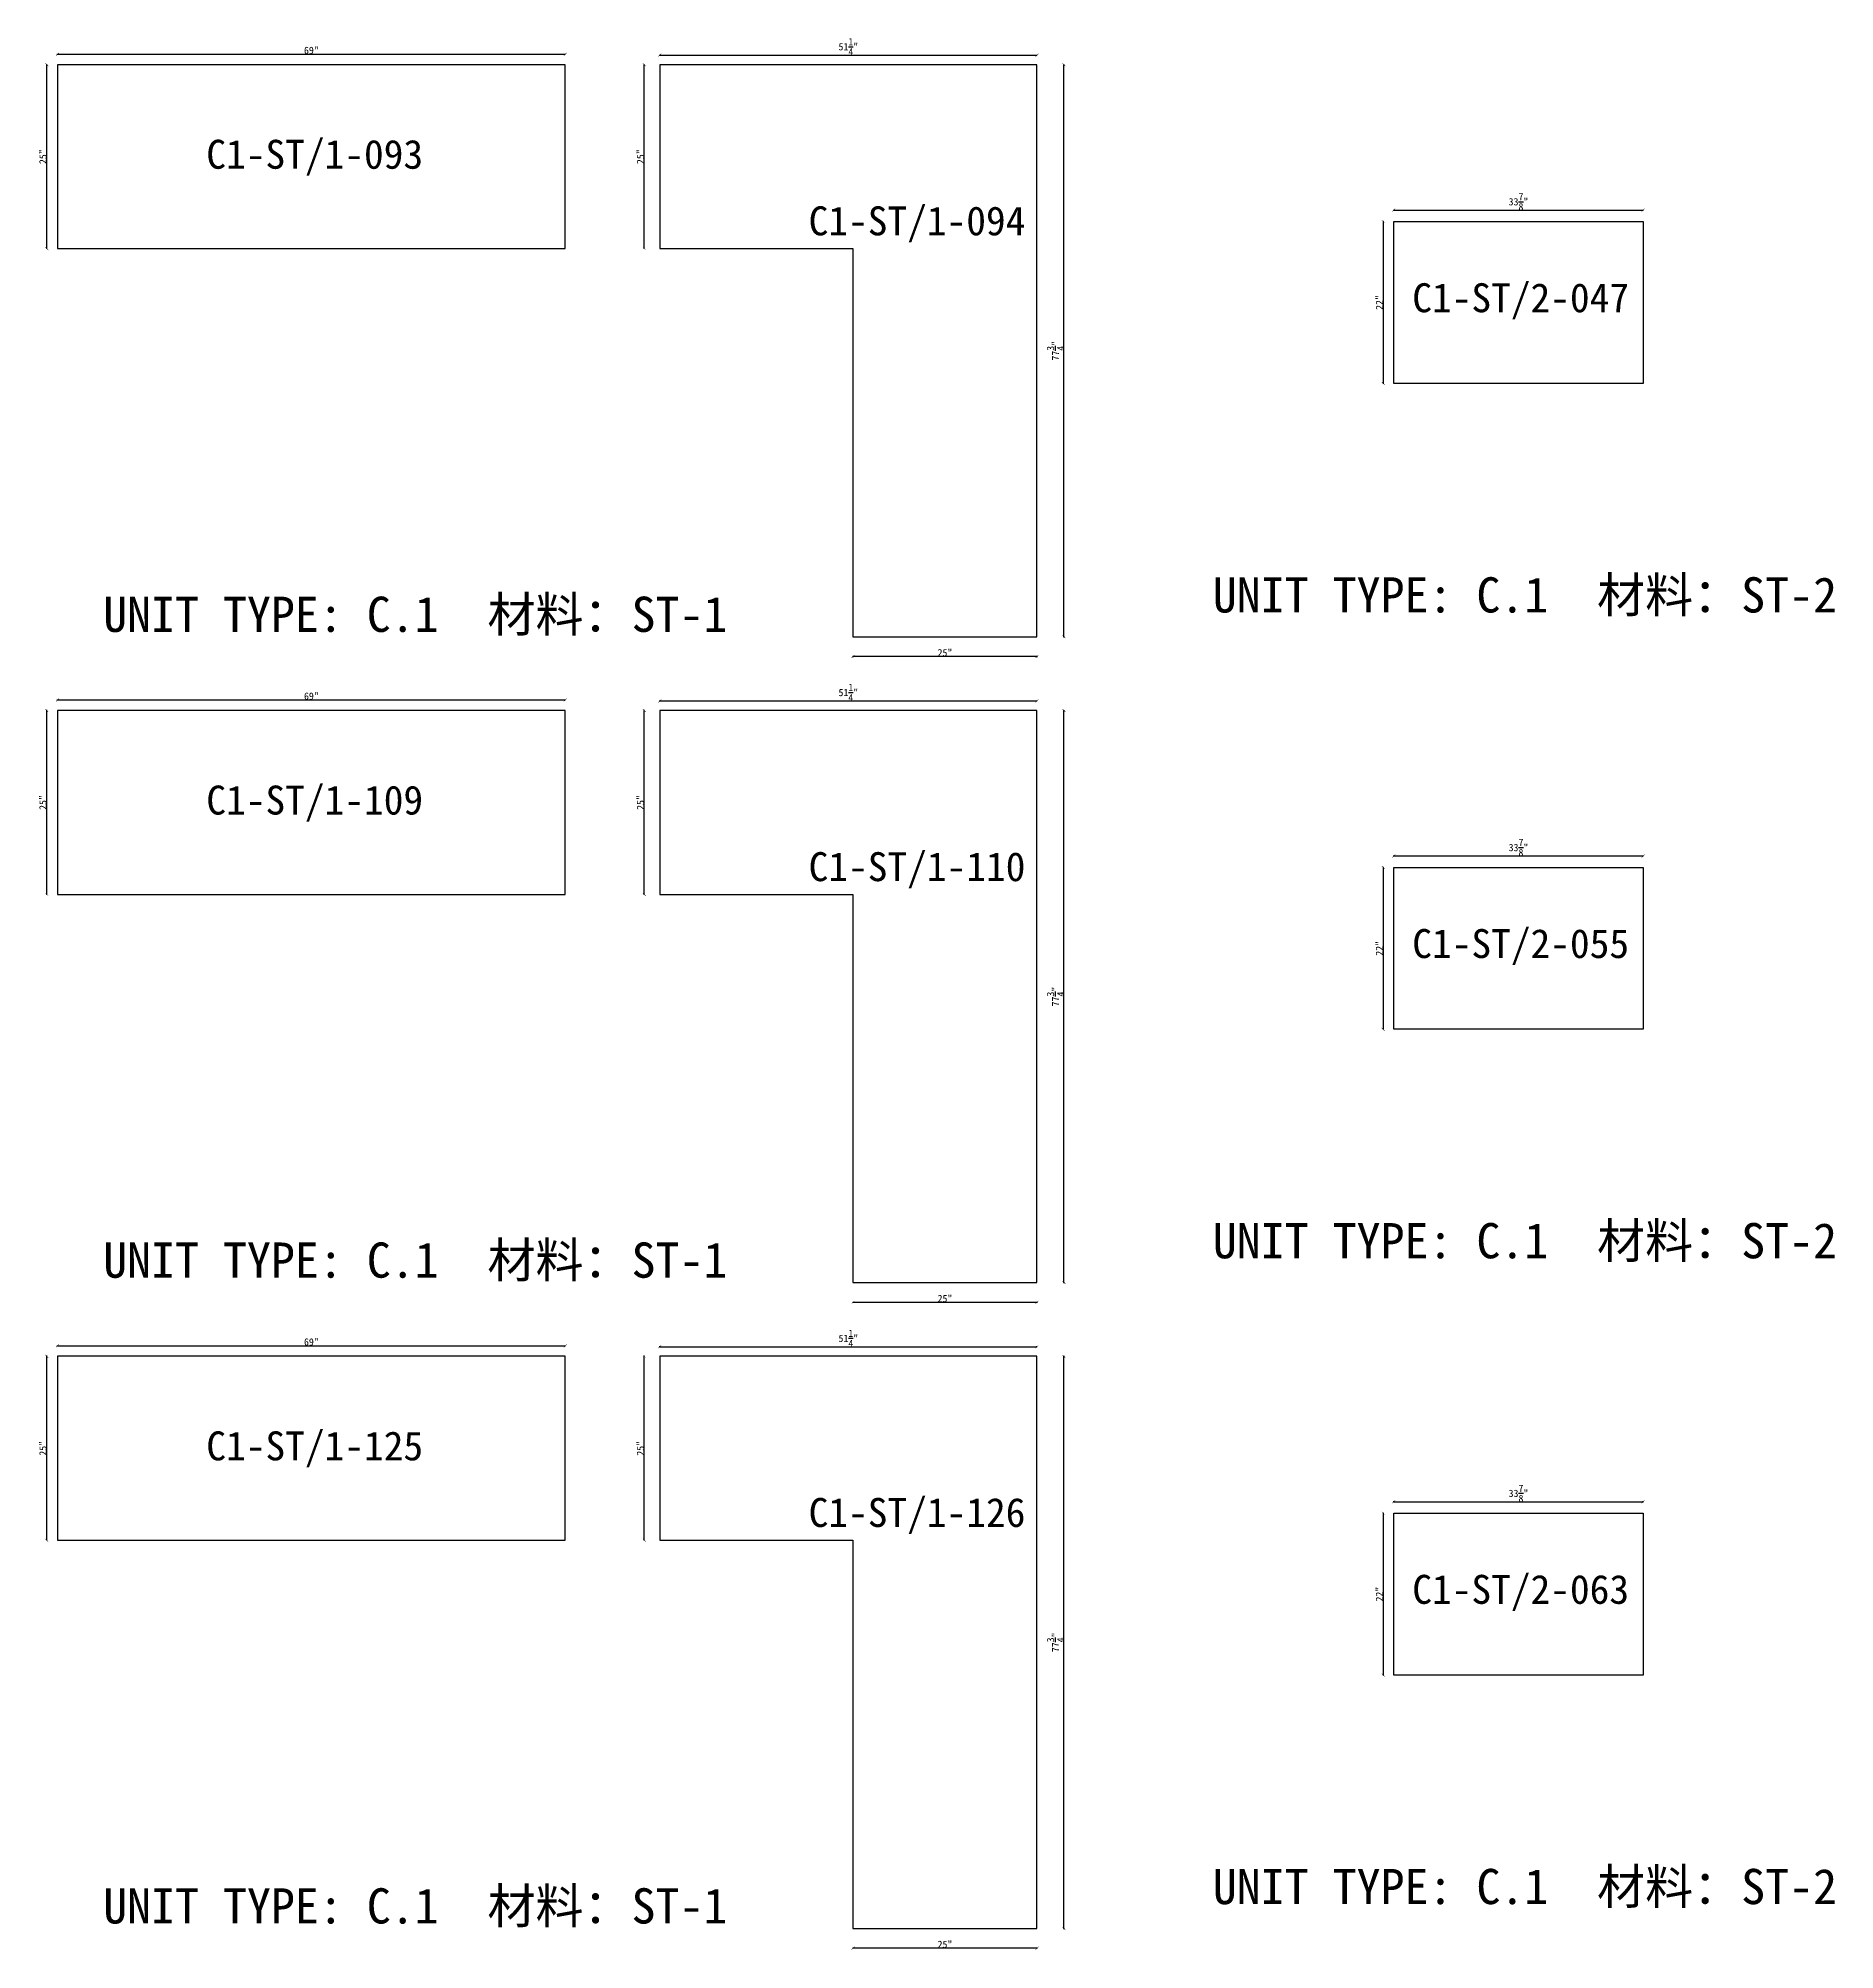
# Model space of a CAD drawing. Header units: millimetres. Extents: x -46962 to 137822, y -48342 to 2116.
# Drawn here: x -34473 to -28272, y -41217 to -34618 of the extents above; entities that cross this region are included whole.
import ezdxf
from ezdxf.enums import TextEntityAlignment as Align

# ---------------------------------------------------------------- set-up
doc = ezdxf.new("R2010")
doc.units = ezdxf.units.MM
doc.layers.add('COUNTERTOP_NUMBER', color=3, linetype='Continuous')
doc.layers.add('COUNTERTOPS', color=7, linetype='Continuous')
doc.styles.add('样式 1', font='')
doc.styles.get('样式 1').set_extended_font_data('NSimSun')
doc.dimstyles.new('副本 ISO-25', dxfattribs={"dimtxt": 25, "dimasz": 10, "dimexe": 1.5, "dimexo": 0.5, "dimtad": 1, "dimlfac": 0.03937, "dimlunit": 5, "dimtxsty": '样式 1', "dimblk": 'ARCHTICK', "dimcen": 2.5, "dimclrd": 256, "dimclrt": 1, "dimazin": 3, "dimtfac": 1, "dimtmove": 0, "dimatfit": 3, "dimfxlon": 1})

# ---------------------------------------------------------------- blocks, each defined once
blk = doc.blocks.new('_ArchTick')
at = {"color": 0, "linetype": 'ByBlock', "const_width": 0.15}
blk.add_lwpolyline([(-0.5, -0.5), (0.5, 0.5)], dxfattribs=at)
blk = doc.blocks.new('*D346')
at = {"color": 0, "lineweight": -2, "transparency": 16777216}
for p, q in [((-34442.7, -34709.5), (-34445.2, -34709.5)), ((-34442.7, -35344.5), (-34445.2, -35344.5))]:
    blk.add_line(p, q, dxfattribs=at)
at = {"lineweight": -2, "transparency": 16777216}
blk.add_line((-34443.7, -35344.5), (-34443.7, -34709.5), dxfattribs=at)
at = {"layer": 'Defpoints', "color": 0, "transparency": 16777216}
for p in [(-34443.7, -34709.5), (-34406.8, -34709.5), (-34406.8, -35344.5)]:
    blk.add_point(p, dxfattribs=at)
at = {"lineweight": -2, "transparency": 16777216, "xscale": 10, "yscale": 10, "zscale": 10}
for p, rotation in [((-34443.7, -34709.5), 90), ((-34443.7, -35344.5), 270)]:
    blk.add_blockref('_ArchTick', p, dxfattribs=dict(at, rotation=rotation))
at = {"color": 1, "transparency": 16777216, "insert": (-34456.9, -35027), "char_height": 25, "attachment_point": 5, "rotation": 90, "style": '样式 1'}
blk.add_mtext('\\A1;25"', dxfattribs=at)
blk = doc.blocks.new('*D347')
at = {"color": 0, "lineweight": -2, "transparency": 16777216}
for p, q in [((-34406.8, -34674.2), (-34406.8, -34671.7)), ((-32654.2, -34674.2), (-32654.2, -34671.7))]:
    blk.add_line(p, q, dxfattribs=at)
at = {"lineweight": -2, "transparency": 16777216}
blk.add_line((-34406.8, -34673.2), (-32654.2, -34673.2), dxfattribs=at)
at = {"layer": 'Defpoints', "color": 0, "transparency": 16777216}
for p in [(-34406.8, -34709.5), (-32654.2, -34673.2), (-32654.2, -34709.5)]:
    blk.add_point(p, dxfattribs=at)
at = {"lineweight": -2, "transparency": 16777216, "xscale": 10, "yscale": 10, "zscale": 10, "rotation": 180}
blk.add_blockref('_ArchTick', (-34406.8, -34673.2), dxfattribs=at)
at = {"lineweight": -2, "transparency": 16777216, "xscale": 10, "yscale": 10, "zscale": 10}
blk.add_blockref('_ArchTick', (-32654.2, -34673.2), dxfattribs=at)
at = {"color": 1, "transparency": 16777216, "insert": (-33530.5, -34660), "char_height": 25, "attachment_point": 5, "style": '样式 1'}
blk.add_mtext('\\A1;69"', dxfattribs=at)
blk = doc.blocks.new('*D348')
at = {"color": 0, "lineweight": -2, "transparency": 16777216}
for p, q in [((-32327.9, -34677.4), (-32327.9, -34674.9)), ((-31026.1, -34677.4), (-31026.1, -34674.9))]:
    blk.add_line(p, q, dxfattribs=at)
at = {"lineweight": -2, "transparency": 16777216}
blk.add_line((-32327.9, -34676.4), (-31026.1, -34676.4), dxfattribs=at)
at = {"layer": 'Defpoints', "color": 0, "transparency": 16777216}
for p in [(-32327.9, -34709.5), (-31026.1, -34676.4), (-31026.1, -34709.5)]:
    blk.add_point(p, dxfattribs=at)
at = {"lineweight": -2, "transparency": 16777216, "xscale": 10, "yscale": 10, "zscale": 10, "rotation": 180}
blk.add_blockref('_ArchTick', (-32327.9, -34676.4), dxfattribs=at)
at = {"lineweight": -2, "transparency": 16777216, "xscale": 10, "yscale": 10, "zscale": 10}
blk.add_blockref('_ArchTick', (-31026.1, -34676.4), dxfattribs=at)
at = {"color": 1, "transparency": 16777216, "insert": (-31677, -34647.3), "char_height": 25, "attachment_point": 5, "style": '样式 1'}
blk.add_mtext('\\A1;51{\\H1x;\\S1/4;}"', dxfattribs=at)
blk = doc.blocks.new('*D349')
at = {"color": 0, "lineweight": -2, "transparency": 16777216}
for p, q in [((-32380.3, -34709.5), (-32382.8, -34709.5)), ((-32380.3, -35344.5), (-32382.8, -35344.5))]:
    blk.add_line(p, q, dxfattribs=at)
at = {"lineweight": -2, "transparency": 16777216}
blk.add_line((-32381.3, -35344.5), (-32381.3, -34709.5), dxfattribs=at)
at = {"layer": 'Defpoints', "color": 0, "transparency": 16777216}
for p in [(-32381.3, -34709.5), (-32327.9, -34709.5), (-32327.9, -35344.5)]:
    blk.add_point(p, dxfattribs=at)
at = {"lineweight": -2, "transparency": 16777216, "xscale": 10, "yscale": 10, "zscale": 10}
for p, rotation in [((-32381.3, -34709.5), 90), ((-32381.3, -35344.5), 270)]:
    blk.add_blockref('_ArchTick', p, dxfattribs=dict(at, rotation=rotation))
at = {"color": 1, "transparency": 16777216, "insert": (-32394.5, -35027), "char_height": 25, "attachment_point": 5, "rotation": 90, "style": '样式 1'}
blk.add_mtext('\\A1;25"', dxfattribs=at)
blk = doc.blocks.new('*D342')
at = {"color": 0, "lineweight": -2, "transparency": 16777216}
for p, q in [((-31661.1, -36751.8), (-31661.1, -36754.3)), ((-31026.1, -36751.8), (-31026.1, -36754.3))]:
    blk.add_line(p, q, dxfattribs=at)
at = {"lineweight": -2, "transparency": 16777216}
blk.add_line((-31026.1, -36752.8), (-31661.1, -36752.8), dxfattribs=at)
at = {"layer": 'Defpoints', "color": 0, "transparency": 16777216}
for p in [(-31661.1, -36684.3), (-31026.1, -36684.3), (-31661.1, -36752.8)]:
    blk.add_point(p, dxfattribs=at)
at = {"lineweight": -2, "transparency": 16777216, "xscale": 10, "yscale": 10, "zscale": 10, "rotation": 180}
blk.add_blockref('_ArchTick', (-31661.1, -36752.8), dxfattribs=at)
at = {"lineweight": -2, "transparency": 16777216, "xscale": 10, "yscale": 10, "zscale": 10}
blk.add_blockref('_ArchTick', (-31026.1, -36752.8), dxfattribs=at)
at = {"color": 1, "transparency": 16777216, "insert": (-31343.6, -36739.6), "char_height": 25, "attachment_point": 5, "style": '样式 1'}
blk.add_mtext('\\A1;25"', dxfattribs=at)
blk = doc.blocks.new('*D343')
at = {"color": 0, "lineweight": -2, "transparency": 16777216}
for p, q in [((-30933.9, -34709.5), (-30931.4, -34709.5)), ((-30933.9, -36684.3), (-30931.4, -36684.3))]:
    blk.add_line(p, q, dxfattribs=at)
at = {"lineweight": -2, "transparency": 16777216}
blk.add_line((-30932.9, -36684.3), (-30932.9, -34709.5), dxfattribs=at)
at = {"layer": 'Defpoints', "color": 0, "transparency": 16777216}
for p in [(-31026.1, -34709.5), (-30932.9, -34709.5), (-31026.1, -36684.3)]:
    blk.add_point(p, dxfattribs=at)
at = {"lineweight": -2, "transparency": 16777216, "xscale": 10, "yscale": 10, "zscale": 10}
for p, rotation in [((-30932.9, -34709.5), 90), ((-30932.9, -36684.3), 270)]:
    blk.add_blockref('_ArchTick', p, dxfattribs=dict(at, rotation=rotation))
at = {"color": 1, "transparency": 16777216, "insert": (-30962, -35696.9), "char_height": 25, "attachment_point": 5, "rotation": 90, "style": '样式 1'}
blk.add_mtext('\\A1;77{\\H1x;\\S3/4;}"', dxfattribs=at)
blk = doc.blocks.new('*D344')
at = {"color": 0, "lineweight": -2, "transparency": 16777216}
for p, q in [((-29794.3, -35212.6), (-29794.3, -35210.1)), ((-28933.8, -35212.6), (-28933.8, -35210.1))]:
    blk.add_line(p, q, dxfattribs=at)
at = {"lineweight": -2, "transparency": 16777216}
blk.add_line((-29794.3, -35211.6), (-28933.8, -35211.6), dxfattribs=at)
at = {"layer": 'Defpoints', "color": 0, "transparency": 16777216}
for p in [(-28933.8, -35211.6), (-29794.3, -35251), (-28933.8, -35251)]:
    blk.add_point(p, dxfattribs=at)
at = {"lineweight": -2, "transparency": 16777216, "xscale": 10, "yscale": 10, "zscale": 10, "rotation": 180}
blk.add_blockref('_ArchTick', (-29794.3, -35211.6), dxfattribs=at)
at = {"lineweight": -2, "transparency": 16777216, "xscale": 10, "yscale": 10, "zscale": 10}
blk.add_blockref('_ArchTick', (-28933.8, -35211.6), dxfattribs=at)
at = {"color": 1, "transparency": 16777216, "insert": (-29364, -35182.5), "char_height": 25, "attachment_point": 5, "style": '样式 1'}
blk.add_mtext('\\A1;33{\\H1x;\\S7/8;}"', dxfattribs=at)
blk = doc.blocks.new('*D345')
at = {"color": 0, "lineweight": -2, "transparency": 16777216}
for p, q in [((-29829.9, -35251), (-29832.4, -35251)), ((-29829.9, -35809.8), (-29832.4, -35809.8))]:
    blk.add_line(p, q, dxfattribs=at)
at = {"lineweight": -2, "transparency": 16777216}
blk.add_line((-29830.9, -35251), (-29830.9, -35809.8), dxfattribs=at)
at = {"layer": 'Defpoints', "color": 0, "transparency": 16777216}
for p in [(-29794.3, -35251), (-29830.9, -35809.8), (-29794.3, -35809.8)]:
    blk.add_point(p, dxfattribs=at)
at = {"lineweight": -2, "transparency": 16777216, "xscale": 10, "yscale": 10, "zscale": 10}
for p, rotation in [((-29830.9, -35251), 90), ((-29830.9, -35809.8), 270)]:
    blk.add_blockref('_ArchTick', p, dxfattribs=dict(at, rotation=rotation))
at = {"color": 1, "transparency": 16777216, "insert": (-29844, -35530.4), "char_height": 25, "attachment_point": 5, "rotation": 90, "style": '样式 1'}
blk.add_mtext('\\A1;22"', dxfattribs=at)
blk = doc.blocks.new('*D352')
at = {"color": 0, "lineweight": -2, "transparency": 16777216}
for p, q in [((-34442.7, -36939.1), (-34445.2, -36939.1)), ((-34442.7, -37574.1), (-34445.2, -37574.1))]:
    blk.add_line(p, q, dxfattribs=at)
at = {"lineweight": -2, "transparency": 16777216}
blk.add_line((-34443.7, -37574.1), (-34443.7, -36939.1), dxfattribs=at)
at = {"layer": 'Defpoints', "color": 0, "transparency": 16777216}
for p in [(-34443.7, -36939.1), (-34406.8, -36939.1), (-34406.8, -37574.1)]:
    blk.add_point(p, dxfattribs=at)
at = {"lineweight": -2, "transparency": 16777216, "xscale": 10, "yscale": 10, "zscale": 10}
for p, rotation in [((-34443.7, -36939.1), 90), ((-34443.7, -37574.1), 270)]:
    blk.add_blockref('_ArchTick', p, dxfattribs=dict(at, rotation=rotation))
at = {"color": 1, "transparency": 16777216, "insert": (-34456.9, -37256.6), "char_height": 25, "attachment_point": 5, "rotation": 90, "style": '样式 1'}
blk.add_mtext('\\A1;25"', dxfattribs=at)
blk = doc.blocks.new('*D353')
at = {"color": 0, "lineweight": -2, "transparency": 16777216}
for p, q in [((-34406.8, -36903.7), (-34406.8, -36901.2)), ((-32654.2, -36903.7), (-32654.2, -36901.2))]:
    blk.add_line(p, q, dxfattribs=at)
at = {"lineweight": -2, "transparency": 16777216}
blk.add_line((-34406.8, -36902.7), (-32654.2, -36902.7), dxfattribs=at)
at = {"layer": 'Defpoints', "color": 0, "transparency": 16777216}
for p in [(-34406.8, -36939.1), (-32654.2, -36902.7), (-32654.2, -36939.1)]:
    blk.add_point(p, dxfattribs=at)
at = {"lineweight": -2, "transparency": 16777216, "xscale": 10, "yscale": 10, "zscale": 10, "rotation": 180}
blk.add_blockref('_ArchTick', (-34406.8, -36902.7), dxfattribs=at)
at = {"lineweight": -2, "transparency": 16777216, "xscale": 10, "yscale": 10, "zscale": 10}
blk.add_blockref('_ArchTick', (-32654.2, -36902.7), dxfattribs=at)
at = {"color": 1, "transparency": 16777216, "insert": (-33530.5, -36889.6), "char_height": 25, "attachment_point": 5, "style": '样式 1'}
blk.add_mtext('\\A1;69"', dxfattribs=at)
blk = doc.blocks.new('*D354')
at = {"color": 0, "lineweight": -2, "transparency": 16777216}
for p, q in [((-32327.9, -36906.9), (-32327.9, -36904.4)), ((-31026.1, -36906.9), (-31026.1, -36904.4))]:
    blk.add_line(p, q, dxfattribs=at)
at = {"lineweight": -2, "transparency": 16777216}
blk.add_line((-32327.9, -36905.9), (-31026.1, -36905.9), dxfattribs=at)
at = {"layer": 'Defpoints', "color": 0, "transparency": 16777216}
for p in [(-32327.9, -36939.1), (-31026.1, -36905.9), (-31026.1, -36939.1)]:
    blk.add_point(p, dxfattribs=at)
at = {"lineweight": -2, "transparency": 16777216, "xscale": 10, "yscale": 10, "zscale": 10, "rotation": 180}
blk.add_blockref('_ArchTick', (-32327.9, -36905.9), dxfattribs=at)
at = {"lineweight": -2, "transparency": 16777216, "xscale": 10, "yscale": 10, "zscale": 10}
blk.add_blockref('_ArchTick', (-31026.1, -36905.9), dxfattribs=at)
at = {"color": 1, "transparency": 16777216, "insert": (-31677, -36876.9), "char_height": 25, "attachment_point": 5, "style": '样式 1'}
blk.add_mtext('\\A1;51{\\H1x;\\S1/4;}"', dxfattribs=at)
blk = doc.blocks.new('*D355')
at = {"color": 0, "lineweight": -2, "transparency": 16777216}
for p, q in [((-32380.3, -36939.1), (-32382.8, -36939.1)), ((-32380.3, -37574.1), (-32382.8, -37574.1))]:
    blk.add_line(p, q, dxfattribs=at)
at = {"lineweight": -2, "transparency": 16777216}
blk.add_line((-32381.3, -37574.1), (-32381.3, -36939.1), dxfattribs=at)
at = {"layer": 'Defpoints', "color": 0, "transparency": 16777216}
for p in [(-32381.3, -36939.1), (-32327.9, -36939.1), (-32327.9, -37574.1)]:
    blk.add_point(p, dxfattribs=at)
at = {"lineweight": -2, "transparency": 16777216, "xscale": 10, "yscale": 10, "zscale": 10}
for p, rotation in [((-32381.3, -36939.1), 90), ((-32381.3, -37574.1), 270)]:
    blk.add_blockref('_ArchTick', p, dxfattribs=dict(at, rotation=rotation))
at = {"color": 1, "transparency": 16777216, "insert": (-32394.5, -37256.6), "char_height": 25, "attachment_point": 5, "rotation": 90, "style": '样式 1'}
blk.add_mtext('\\A1;25"', dxfattribs=at)
blk = doc.blocks.new('*D356')
at = {"color": 0, "lineweight": -2, "transparency": 16777216}
for p, q in [((-31661.1, -38981.3), (-31661.1, -38983.8)), ((-31026.1, -38981.3), (-31026.1, -38983.8))]:
    blk.add_line(p, q, dxfattribs=at)
at = {"lineweight": -2, "transparency": 16777216}
blk.add_line((-31026.1, -38982.3), (-31661.1, -38982.3), dxfattribs=at)
at = {"layer": 'Defpoints', "color": 0, "transparency": 16777216}
for p in [(-31661.1, -38913.9), (-31026.1, -38913.9), (-31661.1, -38982.3)]:
    blk.add_point(p, dxfattribs=at)
at = {"lineweight": -2, "transparency": 16777216, "xscale": 10, "yscale": 10, "zscale": 10, "rotation": 180}
blk.add_blockref('_ArchTick', (-31661.1, -38982.3), dxfattribs=at)
at = {"lineweight": -2, "transparency": 16777216, "xscale": 10, "yscale": 10, "zscale": 10}
blk.add_blockref('_ArchTick', (-31026.1, -38982.3), dxfattribs=at)
at = {"color": 1, "transparency": 16777216, "insert": (-31343.6, -38969.2), "char_height": 25, "attachment_point": 5, "style": '样式 1'}
blk.add_mtext('\\A1;25"', dxfattribs=at)
blk = doc.blocks.new('*D357')
at = {"color": 0, "lineweight": -2, "transparency": 16777216}
for p, q in [((-30933.9, -36939.1), (-30931.4, -36939.1)), ((-30933.9, -38913.9), (-30931.4, -38913.9))]:
    blk.add_line(p, q, dxfattribs=at)
at = {"lineweight": -2, "transparency": 16777216}
blk.add_line((-30932.9, -38913.9), (-30932.9, -36939.1), dxfattribs=at)
at = {"layer": 'Defpoints', "color": 0, "transparency": 16777216}
for p in [(-31026.1, -36939.1), (-30932.9, -36939.1), (-31026.1, -38913.9)]:
    blk.add_point(p, dxfattribs=at)
at = {"lineweight": -2, "transparency": 16777216, "xscale": 10, "yscale": 10, "zscale": 10}
for p, rotation in [((-30932.9, -36939.1), 90), ((-30932.9, -38913.9), 270)]:
    blk.add_blockref('_ArchTick', p, dxfattribs=dict(at, rotation=rotation))
at = {"color": 1, "transparency": 16777216, "insert": (-30962, -37926.5), "char_height": 25, "attachment_point": 5, "rotation": 90, "style": '样式 1'}
blk.add_mtext('\\A1;77{\\H1x;\\S3/4;}"', dxfattribs=at)
blk = doc.blocks.new('*D358')
at = {"color": 0, "lineweight": -2, "transparency": 16777216}
for p, q in [((-29794.3, -37442.2), (-29794.3, -37439.7)), ((-28933.8, -37442.2), (-28933.8, -37439.7))]:
    blk.add_line(p, q, dxfattribs=at)
at = {"lineweight": -2, "transparency": 16777216}
blk.add_line((-29794.3, -37441.2), (-28933.8, -37441.2), dxfattribs=at)
at = {"layer": 'Defpoints', "color": 0, "transparency": 16777216}
for p in [(-29794.3, -37480.6), (-28933.8, -37441.2), (-28933.8, -37480.6)]:
    blk.add_point(p, dxfattribs=at)
at = {"lineweight": -2, "transparency": 16777216, "xscale": 10, "yscale": 10, "zscale": 10, "rotation": 180}
blk.add_blockref('_ArchTick', (-29794.3, -37441.2), dxfattribs=at)
at = {"lineweight": -2, "transparency": 16777216, "xscale": 10, "yscale": 10, "zscale": 10}
blk.add_blockref('_ArchTick', (-28933.8, -37441.2), dxfattribs=at)
at = {"color": 1, "transparency": 16777216, "insert": (-29364, -37412.1), "char_height": 25, "attachment_point": 5, "style": '样式 1'}
blk.add_mtext('\\A1;33{\\H1x;\\S7/8;}"', dxfattribs=at)
blk = doc.blocks.new('*D359')
at = {"color": 0, "lineweight": -2, "transparency": 16777216}
for p, q in [((-29829.9, -37480.6), (-29832.4, -37480.6)), ((-29829.9, -38039.4), (-29832.4, -38039.4))]:
    blk.add_line(p, q, dxfattribs=at)
at = {"lineweight": -2, "transparency": 16777216}
blk.add_line((-29830.9, -37480.6), (-29830.9, -38039.4), dxfattribs=at)
at = {"layer": 'Defpoints', "color": 0, "transparency": 16777216}
for p in [(-29794.3, -37480.6), (-29830.9, -38039.4), (-29794.3, -38039.4)]:
    blk.add_point(p, dxfattribs=at)
at = {"lineweight": -2, "transparency": 16777216, "xscale": 10, "yscale": 10, "zscale": 10}
for p, rotation in [((-29830.9, -37480.6), 90), ((-29830.9, -38039.4), 270)]:
    blk.add_blockref('_ArchTick', p, dxfattribs=dict(at, rotation=rotation))
at = {"color": 1, "transparency": 16777216, "insert": (-29844, -37760), "char_height": 25, "attachment_point": 5, "rotation": 90, "style": '样式 1'}
blk.add_mtext('\\A1;22"', dxfattribs=at)
blk = doc.blocks.new('*D362')
at = {"color": 0, "lineweight": -2, "transparency": 16777216}
for p, q in [((-34442.7, -39168.6), (-34445.2, -39168.6)), ((-34442.7, -39803.6), (-34445.2, -39803.6))]:
    blk.add_line(p, q, dxfattribs=at)
at = {"lineweight": -2, "transparency": 16777216}
blk.add_line((-34443.7, -39803.6), (-34443.7, -39168.6), dxfattribs=at)
at = {"layer": 'Defpoints', "color": 0, "transparency": 16777216}
for p in [(-34443.7, -39168.6), (-34406.8, -39168.6), (-34406.8, -39803.6)]:
    blk.add_point(p, dxfattribs=at)
at = {"lineweight": -2, "transparency": 16777216, "xscale": 10, "yscale": 10, "zscale": 10}
for p, rotation in [((-34443.7, -39168.6), 90), ((-34443.7, -39803.6), 270)]:
    blk.add_blockref('_ArchTick', p, dxfattribs=dict(at, rotation=rotation))
at = {"color": 1, "transparency": 16777216, "insert": (-34456.9, -39486.1), "char_height": 25, "attachment_point": 5, "rotation": 90, "style": '样式 1'}
blk.add_mtext('\\A1;25"', dxfattribs=at)
blk = doc.blocks.new('*D363')
at = {"color": 0, "lineweight": -2, "transparency": 16777216}
for p, q in [((-34406.8, -39133.3), (-34406.8, -39130.8)), ((-32654.2, -39133.3), (-32654.2, -39130.8))]:
    blk.add_line(p, q, dxfattribs=at)
at = {"lineweight": -2, "transparency": 16777216}
blk.add_line((-34406.8, -39132.3), (-32654.2, -39132.3), dxfattribs=at)
at = {"layer": 'Defpoints', "color": 0, "transparency": 16777216}
for p in [(-32654.2, -39132.3), (-34406.8, -39168.6), (-32654.2, -39168.6)]:
    blk.add_point(p, dxfattribs=at)
at = {"lineweight": -2, "transparency": 16777216, "xscale": 10, "yscale": 10, "zscale": 10, "rotation": 180}
blk.add_blockref('_ArchTick', (-34406.8, -39132.3), dxfattribs=at)
at = {"lineweight": -2, "transparency": 16777216, "xscale": 10, "yscale": 10, "zscale": 10}
blk.add_blockref('_ArchTick', (-32654.2, -39132.3), dxfattribs=at)
at = {"color": 1, "transparency": 16777216, "insert": (-33530.5, -39119.2), "char_height": 25, "attachment_point": 5, "style": '样式 1'}
blk.add_mtext('\\A1;69"', dxfattribs=at)
blk = doc.blocks.new('*D364')
at = {"color": 0, "lineweight": -2, "transparency": 16777216}
for p, q in [((-32327.9, -39136.5), (-32327.9, -39134)), ((-31026.1, -39136.5), (-31026.1, -39134))]:
    blk.add_line(p, q, dxfattribs=at)
at = {"lineweight": -2, "transparency": 16777216}
blk.add_line((-32327.9, -39135.5), (-31026.1, -39135.5), dxfattribs=at)
at = {"layer": 'Defpoints', "color": 0, "transparency": 16777216}
for p in [(-32327.9, -39168.6), (-31026.1, -39135.5), (-31026.1, -39168.6)]:
    blk.add_point(p, dxfattribs=at)
at = {"lineweight": -2, "transparency": 16777216, "xscale": 10, "yscale": 10, "zscale": 10, "rotation": 180}
blk.add_blockref('_ArchTick', (-32327.9, -39135.5), dxfattribs=at)
at = {"lineweight": -2, "transparency": 16777216, "xscale": 10, "yscale": 10, "zscale": 10}
blk.add_blockref('_ArchTick', (-31026.1, -39135.5), dxfattribs=at)
at = {"color": 1, "transparency": 16777216, "insert": (-31677, -39106.5), "char_height": 25, "attachment_point": 5, "style": '样式 1'}
blk.add_mtext('\\A1;51{\\H1x;\\S1/4;}"', dxfattribs=at)
blk = doc.blocks.new('*D365')
at = {"color": 0, "lineweight": -2, "transparency": 16777216}
for p, q in [((-32380.3, -39168.6), (-32382.8, -39168.6)), ((-32380.3, -39803.6), (-32382.8, -39803.6))]:
    blk.add_line(p, q, dxfattribs=at)
at = {"lineweight": -2, "transparency": 16777216}
blk.add_line((-32381.3, -39803.6), (-32381.3, -39168.6), dxfattribs=at)
at = {"layer": 'Defpoints', "color": 0, "transparency": 16777216}
for p in [(-32381.3, -39168.6), (-32327.9, -39168.6), (-32327.9, -39803.6)]:
    blk.add_point(p, dxfattribs=at)
at = {"lineweight": -2, "transparency": 16777216, "xscale": 10, "yscale": 10, "zscale": 10}
for p, rotation in [((-32381.3, -39168.6), 90), ((-32381.3, -39803.6), 270)]:
    blk.add_blockref('_ArchTick', p, dxfattribs=dict(at, rotation=rotation))
at = {"color": 1, "transparency": 16777216, "insert": (-32394.5, -39486.1), "char_height": 25, "attachment_point": 5, "rotation": 90, "style": '样式 1'}
blk.add_mtext('\\A1;25"', dxfattribs=at)
blk = doc.blocks.new('*D366')
at = {"color": 0, "lineweight": -2, "transparency": 16777216}
for p, q in [((-31661.1, -41210.9), (-31661.1, -41213.4)), ((-31026.1, -41210.9), (-31026.1, -41213.4))]:
    blk.add_line(p, q, dxfattribs=at)
at = {"lineweight": -2, "transparency": 16777216}
blk.add_line((-31026.1, -41211.9), (-31661.1, -41211.9), dxfattribs=at)
at = {"layer": 'Defpoints', "color": 0, "transparency": 16777216}
for p in [(-31661.1, -41143.5), (-31026.1, -41143.5), (-31661.1, -41211.9)]:
    blk.add_point(p, dxfattribs=at)
at = {"lineweight": -2, "transparency": 16777216, "xscale": 10, "yscale": 10, "zscale": 10, "rotation": 180}
blk.add_blockref('_ArchTick', (-31661.1, -41211.9), dxfattribs=at)
at = {"lineweight": -2, "transparency": 16777216, "xscale": 10, "yscale": 10, "zscale": 10}
blk.add_blockref('_ArchTick', (-31026.1, -41211.9), dxfattribs=at)
at = {"color": 1, "transparency": 16777216, "insert": (-31343.6, -41198.8), "char_height": 25, "attachment_point": 5, "style": '样式 1'}
blk.add_mtext('\\A1;25"', dxfattribs=at)
blk = doc.blocks.new('*D367')
at = {"color": 0, "lineweight": -2, "transparency": 16777216}
for p, q in [((-30933.9, -39168.6), (-30931.4, -39168.6)), ((-30933.9, -41143.5), (-30931.4, -41143.5))]:
    blk.add_line(p, q, dxfattribs=at)
at = {"lineweight": -2, "transparency": 16777216}
blk.add_line((-30932.9, -41143.5), (-30932.9, -39168.6), dxfattribs=at)
at = {"layer": 'Defpoints', "color": 0, "transparency": 16777216}
for p in [(-31026.1, -39168.6), (-30932.9, -39168.6), (-31026.1, -41143.5)]:
    blk.add_point(p, dxfattribs=at)
at = {"lineweight": -2, "transparency": 16777216, "xscale": 10, "yscale": 10, "zscale": 10}
for p, rotation in [((-30932.9, -39168.6), 90), ((-30932.9, -41143.5), 270)]:
    blk.add_blockref('_ArchTick', p, dxfattribs=dict(at, rotation=rotation))
at = {"color": 1, "transparency": 16777216, "insert": (-30962, -40156), "char_height": 25, "attachment_point": 5, "rotation": 90, "style": '样式 1'}
blk.add_mtext('\\A1;77{\\H1x;\\S3/4;}"', dxfattribs=at)
blk = doc.blocks.new('*D368')
at = {"color": 0, "lineweight": -2, "transparency": 16777216}
for p, q in [((-29794.3, -39671.7), (-29794.3, -39669.2)), ((-28933.8, -39671.7), (-28933.8, -39669.2))]:
    blk.add_line(p, q, dxfattribs=at)
at = {"lineweight": -2, "transparency": 16777216}
blk.add_line((-29794.3, -39670.7), (-28933.8, -39670.7), dxfattribs=at)
at = {"layer": 'Defpoints', "color": 0, "transparency": 16777216}
for p in [(-29794.3, -39710.2), (-28933.8, -39670.7), (-28933.8, -39710.2)]:
    blk.add_point(p, dxfattribs=at)
at = {"lineweight": -2, "transparency": 16777216, "xscale": 10, "yscale": 10, "zscale": 10, "rotation": 180}
blk.add_blockref('_ArchTick', (-29794.3, -39670.7), dxfattribs=at)
at = {"lineweight": -2, "transparency": 16777216, "xscale": 10, "yscale": 10, "zscale": 10}
blk.add_blockref('_ArchTick', (-28933.8, -39670.7), dxfattribs=at)
at = {"color": 1, "transparency": 16777216, "insert": (-29364, -39641.6), "char_height": 25, "attachment_point": 5, "style": '样式 1'}
blk.add_mtext('\\A1;33{\\H1x;\\S7/8;}"', dxfattribs=at)
blk = doc.blocks.new('*D369')
at = {"color": 0, "lineweight": -2, "transparency": 16777216}
for p, q in [((-29829.9, -39710.2), (-29832.4, -39710.2)), ((-29829.9, -40269), (-29832.4, -40269))]:
    blk.add_line(p, q, dxfattribs=at)
at = {"lineweight": -2, "transparency": 16777216}
blk.add_line((-29830.9, -39710.2), (-29830.9, -40269), dxfattribs=at)
at = {"layer": 'Defpoints', "color": 0, "transparency": 16777216}
for p in [(-29794.3, -39710.2), (-29830.9, -40269), (-29794.3, -40269)]:
    blk.add_point(p, dxfattribs=at)
at = {"lineweight": -2, "transparency": 16777216, "xscale": 10, "yscale": 10, "zscale": 10}
for p, rotation in [((-29830.9, -39710.2), 90), ((-29830.9, -40269), 270)]:
    blk.add_blockref('_ArchTick', p, dxfattribs=dict(at, rotation=rotation))
at = {"color": 1, "transparency": 16777216, "insert": (-29844, -39989.6), "char_height": 25, "attachment_point": 5, "rotation": 90, "style": '样式 1'}
blk.add_mtext('\\A1;22"', dxfattribs=at)

msp = doc.modelspace()

# ---------------------------------------------------------------- linework, layer by layer
at = {"layer": 'COUNTERTOPS'}
for points in [[(-34406.79, -35344.49), (-32654.19, -35344.49), (-32654.19, -34709.49), (-34406.79, -34709.49)], [(-31026.145, -34709.49), (-32327.895, -34709.49), (-32327.895, -35344.49), (-31661.145, -35344.49), (-31661.145, -36684.34), (-31026.145, -36684.34)], [(-29794.261, -35251.032), (-28933.836, -35251.032), (-28933.836, -35809.832), (-29794.261, -35809.832)], [(-34406.79, -37574.058), (-32654.19, -37574.058), (-32654.19, -36939.058), (-34406.79, -36939.058)], [(-31026.145, -36939.058), (-32327.895, -36939.058), (-32327.895, -37574.058), (-31661.145, -37574.058), (-31661.145, -38913.908), (-31026.145, -38913.908)], [(-29794.261, -37480.6), (-28933.836, -37480.6), (-28933.836, -38039.4), (-29794.261, -38039.4)], [(-34406.79, -39803.625), (-32654.19, -39803.625), (-32654.19, -39168.625), (-34406.79, -39168.625)], [(-31026.145, -39168.625), (-32327.895, -39168.625), (-32327.895, -39803.625), (-31661.145, -39803.625), (-31661.145, -41143.475), (-31026.145, -41143.475)], [(-29794.261, -39710.167), (-28933.836, -39710.167), (-28933.836, -40268.967), (-29794.261, -40268.967)]]:
    msp.add_lwpolyline(points, close=True, dxfattribs=at)

# ---------------------------------------------------------------- texts
at = {"style": '样式 1'}
for s, p in [('UNIT TYPE: C.1', (-30419.032, -36600.636)), ('材料：ST-2', (-29092.751, -36600.636)), ('UNIT TYPE: C.1', (-34249.118, -36667.589)), ('材料：ST-1', (-32922.837, -36667.589)), ('UNIT TYPE: C.1', (-30419.032, -38830.203)), ('材料：ST-2', (-29092.751, -38830.203)), ('UNIT TYPE: C.1', (-34249.118, -38897.156)), ('材料：ST-1', (-32922.837, -38897.156)), ('UNIT TYPE: C.1', (-30419.032, -41059.77)), ('材料：ST-2', (-29092.751, -41059.77)), ('UNIT TYPE: C.1', (-34249.118, -41126.723)), ('材料：ST-1', (-32922.837, -41126.723))]:
    msp.add_text(s, height=121.5865, dxfattribs=at).set_placement(p)
at = {"layer": 'COUNTERTOP_NUMBER', "color": 3, "style": '样式 1'}
for s, p in [('C1-ST/1-093', (-33518.926, -35018.66)), ('C1-ST/1-094', (-31440.031, -35248.51)), ('C1-ST/2-047', (-29356.397, -35514.001)), ('C1-ST/1-109', (-33518.926, -37248.227)), ('C1-ST/1-110', (-31440.031, -37478.077)), ('C1-ST/2-055', (-29356.397, -37743.569)), ('C1-ST/1-125', (-33518.926, -39477.794)), ('C1-ST/1-126', (-31440.031, -39707.644)), ('C1-ST/2-063', (-29356.397, -39973.136))]:
    msp.add_text(s, height=100, dxfattribs=at).set_placement(p, align=Align.MIDDLE_CENTER)

# ---------------------------------------------------------------- dimensions: what is measured, and where the dimension line sits
for base, p1, p2, picture, middle in [((-32654.19, -34673.16), (-34406.79, -34709.49), (-32654.19, -34709.49), '*D347', (-33530.49, -34660.035)), ((-31026.145, -34676.358), (-32327.895, -34709.49), (-31026.145, -34709.49), '*D348', (-31677.02, -34647.334)), ((-28933.836, -35211.606), (-29794.261, -35251.032), (-28933.836, -35251.032), '*D344', (-29364.048, -35182.512)), ((-31661.145, -36752.756), (-31026.145, -36684.34), (-31661.145, -36684.34), '*D342', (-31343.645, -36739.631)), ((-32654.19, -36902.727), (-34406.79, -36939.058), (-32654.19, -36939.058), '*D353', (-33530.49, -36889.602)), ((-31026.145, -36905.925), (-32327.895, -36939.058), (-31026.145, -36939.058), '*D354', (-31677.02, -36876.901)), ((-28933.836, -37441.173), (-29794.261, -37480.6), (-28933.836, -37480.6), '*D358', (-29364.048, -37412.079)), ((-31661.145, -38982.323), (-31026.145, -38913.908), (-31661.145, -38913.908), '*D356', (-31343.645, -38969.198)), ((-32654.19, -39132.294), (-34406.79, -39168.625), (-32654.19, -39168.625), '*D363', (-33530.49, -39119.169)), ((-31026.145, -39135.492), (-32327.895, -39168.625), (-31026.145, -39168.625), '*D364', (-31677.02, -39106.469)), ((-28933.836, -39670.74), (-29794.261, -39710.167), (-28933.836, -39710.167), '*D368', (-29364.048, -39641.647)), ((-31661.145, -41211.891), (-31026.145, -41143.475), (-31661.145, -41143.475), '*D366', (-31343.645, -41198.766))]:
    dim = msp.add_linear_dim(base=base, p1=p1, p2=p2, dimstyle='副本 ISO-25')
    dim.commit()
    dim.dimension.update_dxf_attribs({"geometry": picture, "text_midpoint": middle})
for base, p1, p2, picture, middle in [((-34443.729, -34709.49), (-34406.79, -35344.49), (-34406.79, -34709.49), '*D346', (-34456.854, -35026.99)), ((-32381.34, -34709.49), (-32327.895, -35344.49), (-32327.895, -34709.49), '*D349', (-32394.465, -35026.99)), ((-30932.922, -34709.49), (-31026.145, -36684.34), (-31026.145, -34709.49), '*D343', (-30962.016, -35696.915)), ((-29830.907, -35809.832), (-29794.261, -35251.032), (-29794.261, -35809.832), '*D345', (-29844.032, -35530.432)), ((-34443.729, -36939.058), (-34406.79, -37574.058), (-34406.79, -36939.058), '*D352', (-34456.854, -37256.558)), ((-32381.34, -36939.058), (-32327.895, -37574.058), (-32327.895, -36939.058), '*D355', (-32394.465, -37256.558)), ((-30932.922, -36939.058), (-31026.145, -38913.908), (-31026.145, -36939.058), '*D357', (-30962.016, -37926.483)), ((-29830.907, -38039.4), (-29794.261, -37480.6), (-29794.261, -38039.4), '*D359', (-29844.032, -37760)), ((-34443.729, -39168.625), (-34406.79, -39803.625), (-34406.79, -39168.625), '*D362', (-34456.854, -39486.125)), ((-32381.34, -39168.625), (-32327.895, -39803.625), (-32327.895, -39168.625), '*D365', (-32394.465, -39486.125)), ((-30932.922, -39168.625), (-31026.145, -41143.475), (-31026.145, -39168.625), '*D367', (-30962.016, -40156.05)), ((-29830.907, -40268.967), (-29794.261, -39710.167), (-29794.261, -40268.967), '*D369', (-29844.032, -39989.567))]:
    dim = msp.add_linear_dim(base=base, p1=p1, p2=p2, angle=90, dimstyle='副本 ISO-25')
    dim.commit()
    dim.dimension.update_dxf_attribs({"geometry": picture, "text_midpoint": middle})

doc.saveas('drawing.dxf')
